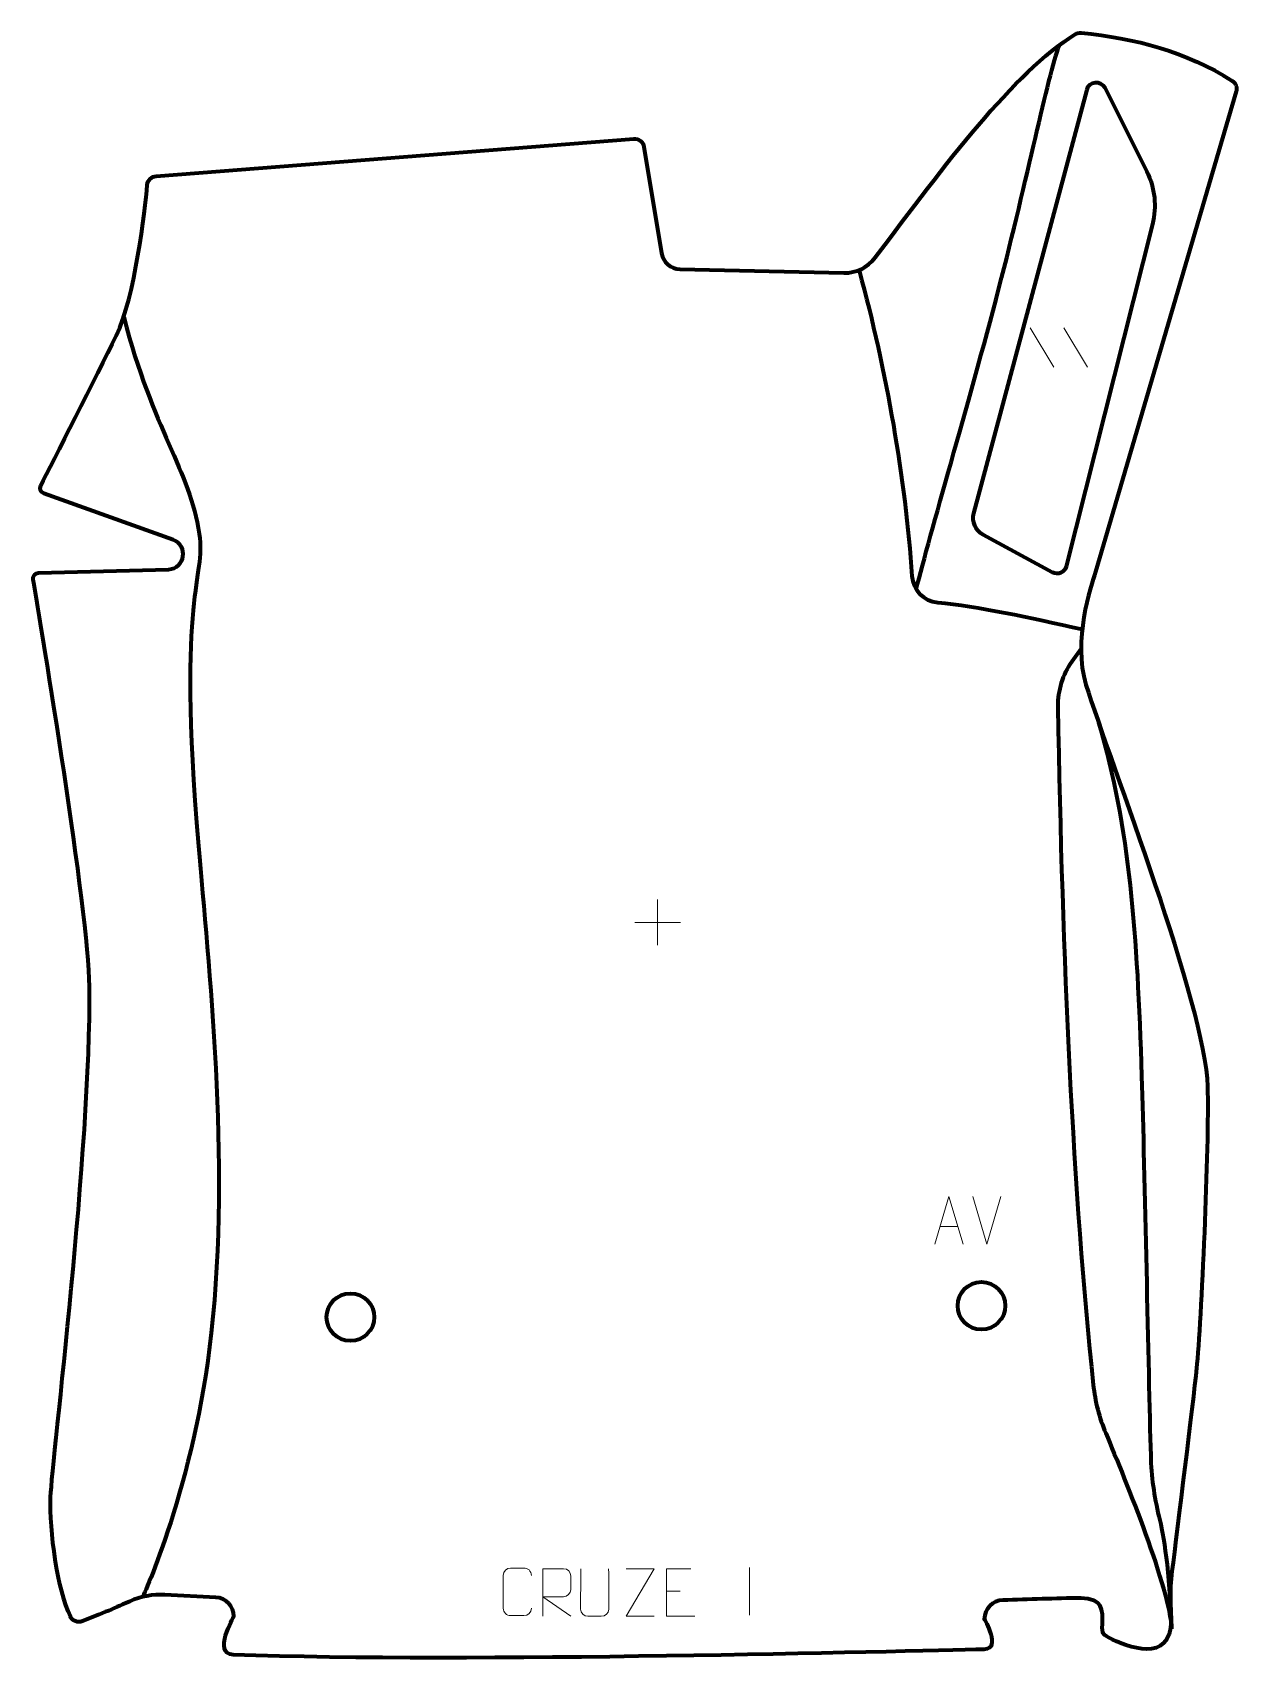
# Model space of a CAD drawing. Header units: millimetres. Extents: x 544 to 1178, y -277 to 580.
import ezdxf

# ---------------------------------------------------------------- set-up
doc = ezdxf.new("R2010")
doc.units = ezdxf.units.MM
doc.header["$MEASUREMENT"] = 0
doc.layers.add('layer 2', color=7, linetype='Continuous')
doc.layers.add('layer 3', color=7, linetype='Continuous')

msp = doc.modelspace()

# ---------------------------------------------------------------- linework, layer by layer
at = {"layer": 'layer 2', "color": 142, "lineweight": 158}
for centre in [(1043.1761, -88.8358), (711.4329, -94.8229)]:
    msp.add_ellipse(centre, major_axis=(12.5001, 0), ratio=0.999992, dxfattribs=at)
at = {"layer": 'layer 2', "color": 142, "lineweight": 200}
for points, knots in [([(1008.9052, 287.6012), (1016.0772, 316.7548), (1036.1216, 383.5638), (1052.3568, 445.875), (1052.3568, 445.875), (1067.2934, 503.2014), (1077.905, 556.7178), (1084.1312, 573.6017)], [0, 0, 0, 0, 0.33333333, 0.33333333, 0.33333333, 0.33333333, 1, 1, 1, 1]), ([(1098.6703, 550.2865), (1098.6703, 550.2865), (1039.1771, 327.6506), (1039.1771, 327.6506), (1039.1771, 327.6506), (1037.9847, 323.1862), (1040.0058, 318.4858), (1044.067, 316.2809), (1044.067, 316.2809), (1044.067, 316.2809), (1080.4673, 296.5165), (1080.4673, 296.5165), (1080.4673, 296.5165), (1083.3354, 294.9594), (1086.9023, 296.5225), (1087.701, 299.6866), (1087.701, 299.6866), (1087.701, 299.6866), (1133.0855, 479.4371), (1133.0855, 479.4371), (1133.0855, 479.4371), (1135.4339, 488.7381), (1134.3615, 498.5735), (1130.0633, 507.1499), (1130.0633, 507.1499), (1130.0633, 507.1499), (1107.9705, 551.2358), (1107.9705, 551.2358), (1107.9705, 551.2358), (1105.9096, 555.3485), (1099.8577, 554.7308), (1098.6703, 550.2865)], [0, 0, 0, 0, 0.11111111, 0.11111111, 0.11111111, 0.11111111, 0.22222222, 0.22222222, 0.22222222, 0.22222222, 0.33333333, 0.33333333, 0.33333333, 0.33333333, 0.44444444, 0.44444444, 0.44444444, 0.44444444, 0.55555556, 0.55555556, 0.55555556, 0.55555556, 0.66666667, 0.66666667, 0.66666667, 0.66666667, 0.77777778, 0.77777778, 0.77777778, 0.77777778, 1, 1, 1, 1]), ([(978.8051, 455.3657), (993.4531, 401.6965), (1003.0455, 345.7926), (1006.6054, 294.6228), (1006.6054, 294.6228), (1007.1162, 287.2791), (1012.8488, 281.3619), (1020.1802, 280.6984), (1020.1802, 280.6984), (1040.9525, 278.8184), (1068.4865, 272.8095), (1096.1446, 266.6493)], [0, 0, 0, 0, 0.25, 0.25, 0.25, 0.25, 0.5, 0.5, 0.5, 0.5, 1, 1, 1, 1]), ([(592.2343, 430.8504), (607.6098, 371.1385), (626.9625, 350.3264), (631.9144, 316.7645), (631.9144, 316.7645), (635.5001, 292.4602), (619.9613, 288.265), (631.5239, 152.8262), (631.5239, 152.8262), (636.7447, 91.6683), (648.2459, -12.55), (638.2891, -102.9938), (638.2891, -102.9938), (629.4584, -183.2091), (602.2046, -241.8364), (602.2046, -241.8364)], [0, 0, 0, 0, 0.2, 0.2, 0.2, 0.2, 0.4, 0.4, 0.4, 0.4, 0.6, 0.6, 0.6, 0.6, 1, 1, 1, 1]), ([(1095.5256, 256.5916), (1095.5256, 256.5916), (1090.6735, 249.7265), (1090.6735, 249.7265), (1090.6735, 249.7265), (1085.7688, 242.7863), (1083.1988, 234.4622), (1083.3438, 225.9652), (1083.3438, 225.9652), (1085.6206, 92.7341), (1091.2682, -29.937), (1101.9482, -130.3548), (1101.9482, -130.3548), (1102.8824, -139.1365), (1105.0985, -147.7312), (1108.5364, -155.8656), (1108.5364, -155.8656), (1119.0675, -180.7826), (1142.3649, -238.0483), (1143.0528, -258.5958)], [0, 0, 0, 0, 0.16666667, 0.16666667, 0.16666667, 0.16666667, 0.33333333, 0.33333333, 0.33333333, 0.33333333, 0.5, 0.5, 0.5, 0.5, 0.66666667, 0.66666667, 0.66666667, 0.66666667, 1, 1, 1, 1]), ([(1104.7746, 217.5861), (1121.1869, 161.5642), (1124.9722, 107.5769), (1127.3626, 31.6757), (1127.3626, 31.6757), (1128.942, -18.4636), (1130.9211, -122.5164), (1132.1467, -167.5898), (1132.1467, -167.5898), (1132.4388, -178.3382), (1133.8552, -189.0323), (1136.4625, -199.4643), (1136.4625, -199.4643), (1138.9464, -209.4023), (1142.0131, -227.551), (1143.0528, -258.5958)], [0, 0, 0, 0, 0.2, 0.2, 0.2, 0.2, 0.4, 0.4, 0.4, 0.4, 0.6, 0.6, 0.6, 0.6, 1, 1, 1, 1])]:
    msp.add_open_spline(points, degree=3, knots=knots, dxfattribs=at)
at = {"layer": 'layer 3', "color": 242, "lineweight": 158}
msp.add_open_spline([(1142.5694, -244.1601), (1142.393, -238.892), (1142.6343, -233.6194), (1143.2915, -228.3891), (1143.2915, -228.3891), (1146.1388, -205.7307), (1154.2851, -140.6022), (1156.249, -121.6464), (1156.249, -121.6464), (1158.6395, -98.5698), (1162.8738, -3.8896), (1162.03, 26.3477), (1162.03, 26.3477), (1160.8309, 69.3341), (1110.8889, 196.551), (1098.1088, 237.5233), (1098.1088, 237.5233), (1090.9065, 260.613), (1100.8068, 289.1862), (1103.0593, 296.7618), (1103.0593, 296.7618), (1103.0593, 296.7618), (1177.101, 549.182), (1177.101, 549.182), (1177.101, 549.182), (1177.7343, 551.3125), (1176.8886, 553.6161), (1175.009, 554.805), (1175.009, 554.805), (1150.7968, 570.1212), (1123.8965, 577.2631), (1095.5628, 580.0483), (1095.5628, 580.0483), (1094.46, 580.1566), (1093.3547, 579.8875), (1092.4149, 579.3008), (1092.4149, 579.3008), (1059.8793, 558.9818), (1024.5648, 511.5361), (987.3246, 461.908), (987.3246, 461.908), (983.4511, 456.7461), (977.3201, 453.7694), (970.8629, 453.9165), (970.8629, 453.9165), (970.8629, 453.9165), (884.6384, 455.8808), (884.6384, 455.8808), (884.6384, 455.8808), (879.8318, 455.9901), (875.784, 459.4999), (875.0001, 464.2363), (875.0001, 464.2363), (875.0001, 464.2363), (865.7453, 520.1763), (865.7453, 520.1763), (865.7453, 520.1763), (865.3217, 522.7368), (863.0092, 524.5483), (860.4215, 524.3461), (860.4215, 524.3461), (860.4215, 524.3461), (609.229, 504.7401), (609.229, 504.7401), (609.229, 504.7401), (606.8079, 504.5511), (604.8739, 502.6503), (604.6408, 500.2331), (604.6408, 500.2331), (603.3009, 486.3375), (598.3207, 441.3996), (588.2861, 420.8574), (588.2861, 420.8574), (577.9799, 399.7591), (554.788, 354.2564), (548.5939, 342.1202), (548.5939, 342.1202), (547.7733, 340.5129), (548.553, 338.5539), (550.253, 337.9433), (550.253, 337.9433), (550.253, 337.9433), (618.198, 313.6263), (618.198, 313.6263), (618.198, 313.6263), (626.4519, 310.6626), (624.6034, 298.5098), (615.8407, 298.1274), (615.8407, 298.1274), (615.8407, 298.1274), (547.4678, 296.2721), (547.4678, 296.2721), (547.4678, 296.2721), (545.6616, 296.1934), (544.3345, 294.5509), (544.6421, 292.7715), (544.6421, 292.7715), (548.8554, 268.4041), (573.8253, 118.3007), (574.2401, 78.8516), (574.2401, 78.8516), (575.138, -6.4613), (554.6186, -169.3917), (553.8217, -189.2856), (553.8217, -189.2856), (553.1073, -207.1233), (557.5181, -238.3964), (564.1821, -252.1272), (564.1821, -252.1272), (565.324, -254.4799), (568.0708, -255.5728), (570.5092, -254.6284), (570.5092, -254.6284), (580.0624, -250.9285), (589.1051, -247.0049), (595.3846, -244.1872), (595.3846, -244.1872), (601.1842, -241.5844), (607.5171, -240.3942), (613.8655, -240.7219), (613.8655, -240.7219), (613.8655, -240.7219), (640.6364, -242.1048), (640.6364, -242.1048), (640.6364, -242.1048), (646.0008, -242.3817), (650.1879, -246.8415), (650.1191, -252.2052), (650.1191, -252.2052), (650.1191, -252.2052), (638.7529, -271.8266), (649.8626, -272.2339), (649.8626, -272.2339), (772.8748, -276.7434), (1002.3922, -270.2819), (1044.6883, -269.4113), (1044.6883, -269.4113), (1053.768, -269.2244), (1044.6883, -253.5309), (1044.6883, -253.5309), (1044.6883, -253.5309), (1044.6883, -248.114), (1049.0127, -243.6852), (1054.4352, -243.548), (1054.4352, -243.548), (1068.1105, -243.1962), (1081.9197, -242.596), (1095.5801, -242.4498), (1095.5801, -242.4498), (1106.9466, -242.9648), (1107.105, -248.3329), (1106.7598, -256.226), (1106.7598, -256.226), (1106.5414, -261.2266), (1106.9405, -261.8098), (1112.1131, -264.2302), (1112.1131, -264.2302), (1123.3891, -269.5065), (1145.2313, -276.7623), (1142.7457, -249.4246), (1142.7457, -249.4246), (1142.5868, -247.676), (1142.6282, -245.9149), (1142.5694, -244.1601)], degree=3, knots=[0, 0, 0, 0, 0.02380952, 0.02380952, 0.02380952, 0.02380952, 0.04761905, 0.04761905, 0.04761905, 0.04761905, 0.07142857, 0.07142857, 0.07142857, 0.07142857, 0.0952381, 0.0952381, 0.0952381, 0.0952381, 0.11904762, 0.11904762, 0.11904762, 0.11904762, 0.14285714, 0.14285714, 0.14285714, 0.14285714, 0.16666667, 0.16666667, 0.16666667, 0.16666667, 0.19047619, 0.19047619, 0.19047619, 0.19047619, 0.21428571, 0.21428571, 0.21428571, 0.21428571, 0.23809524, 0.23809524, 0.23809524, 0.23809524, 0.26190476, 0.26190476, 0.26190476, 0.26190476, 0.28571429, 0.28571429, 0.28571429, 0.28571429, 0.30952381, 0.30952381, 0.30952381, 0.30952381, 0.33333333, 0.33333333, 0.33333333, 0.33333333, 0.35714286, 0.35714286, 0.35714286, 0.35714286, 0.38095238, 0.38095238, 0.38095238, 0.38095238, 0.4047619, 0.4047619, 0.4047619, 0.4047619, 0.42857143, 0.42857143, 0.42857143, 0.42857143, 0.45238095, 0.45238095, 0.45238095, 0.45238095, 0.47619048, 0.47619048, 0.47619048, 0.47619048, 0.5, 0.5, 0.5, 0.5, 0.52380952, 0.52380952, 0.52380952, 0.52380952, 0.54761905, 0.54761905, 0.54761905, 0.54761905, 0.57142857, 0.57142857, 0.57142857, 0.57142857, 0.5952381, 0.5952381, 0.5952381, 0.5952381, 0.61904762, 0.61904762, 0.61904762, 0.61904762, 0.64285714, 0.64285714, 0.64285714, 0.64285714, 0.66666667, 0.66666667, 0.66666667, 0.66666667, 0.69047619, 0.69047619, 0.69047619, 0.69047619, 0.71428571, 0.71428571, 0.71428571, 0.71428571, 0.73809524, 0.73809524, 0.73809524, 0.73809524, 0.76190476, 0.76190476, 0.76190476, 0.76190476, 0.78571429, 0.78571429, 0.78571429, 0.78571429, 0.80952381, 0.80952381, 0.80952381, 0.80952381, 0.83333333, 0.83333333, 0.83333333, 0.83333333, 0.85714286, 0.85714286, 0.85714286, 0.85714286, 0.88095238, 0.88095238, 0.88095238, 0.88095238, 0.9047619, 0.9047619, 0.9047619, 0.9047619, 0.92857143, 0.92857143, 0.92857143, 0.92857143, 0.95238095, 0.95238095, 0.95238095, 0.95238095, 1, 1, 1, 1], dxfattribs=at)
at = {"layer": 'layer 3', "color": 250, "lineweight": 9}
for points in [[(1068.8401, 424.9522), (1068.8401, 424.9522), (1081.2044, 404.4079), (1081.2044, 404.4079)], [(1086.57, 424.9522), (1086.57, 424.9522), (1098.9343, 404.4079), (1098.9343, 404.4079)], [(872.9422, 124.5719), (872.9422, 124.5719), (872.9422, 100.594), (872.9422, 100.594)], [(860.9533, 112.5829), (860.9533, 112.5829), (884.9312, 112.5829), (884.9312, 112.5829)], [(1045.9727, -56.4177), (1045.9727, -56.4177), (1038.6509, -31.4641), (1038.6509, -31.4641)], [(1053.2946, -31.4641), (1053.2946, -31.4641), (1045.9728, -56.4177), (1045.9728, -56.4177)], [(1021.3358, -47.161), (1021.3358, -47.161), (1030.8315, -47.161), (1030.8315, -47.161)], [(921.1487, -226.3967), (921.1487, -226.3967), (921.1487, -251.3708), (921.1487, -251.3708)], [(877.5646, -238.8838), (877.5646, -238.8838), (884.7327, -238.8838), (884.7327, -238.8838)]]:
    msp.add_open_spline(points, degree=3, dxfattribs=at)
for points, knots in [([(1018.6132, -56.4104), (1018.6132, -56.4104), (1025.9842, -31.4569), (1025.9842, -31.4569), (1025.9842, -31.4569), (1025.9842, -31.4569), (1033.5541, -56.4104), (1033.5541, -56.4104)], [0, 0, 0, 0, 0.33333333, 0.33333333, 0.33333333, 0.33333333, 1, 1, 1, 1]), ([(806.576, -247.8022), (806.4362, -250.1256), (804.759, -251.6052), (802.6113, -251.616), (802.6113, -251.616), (800.2794, -251.6156), (797.9475, -251.6156), (795.616, -251.616), (795.616, -251.616), (793.691, -251.7214), (791.7189, -249.8369), (791.7301, -247.8196), (791.7301, -247.8196), (791.7305, -242.0495), (791.7305, -236.2798), (791.7301, -230.5105), (791.7301, -230.5105), (791.7343, -228.3724), (793.481, -226.6532), (795.6334, -226.6667), (795.6334, -226.6667), (797.9591, -226.6667), (800.2852, -226.6667), (802.6113, -226.6667), (802.6113, -226.6667), (804.5579, -226.6312), (806.5493, -228.1227), (806.576, -230.5603)], [0, 0, 0, 0, 0.125, 0.125, 0.125, 0.125, 0.25, 0.25, 0.25, 0.25, 0.375, 0.375, 0.375, 0.375, 0.5, 0.5, 0.5, 0.5, 0.625, 0.625, 0.625, 0.625, 0.75, 0.75, 0.75, 0.75, 1, 1, 1, 1]), ([(812.5917, -251.9614), (812.5917, -251.9614), (812.5917, -227.0079), (812.5917, -227.0079), (812.5917, -227.0079), (816.1865, -227.0079), (819.782, -227.0079), (823.3772, -227.0079), (823.3772, -227.0079), (825.7025, -227.0456), (827.2598, -228.5356), (827.2557, -230.902), (827.2557, -230.902), (827.2553, -232.9375), (827.2553, -235.9969), (827.2557, -238.0329), (827.2557, -238.0329), (827.2492, -239.9084), (825.4369, -241.8502), (823.4274, -241.8693), (823.4274, -241.8693), (823.4274, -241.8693), (812.5917, -241.8693), (812.5917, -241.8693), (812.5917, -241.8693), (812.5917, -241.8693), (827.2464, -251.9614), (827.2464, -251.9614)], [0, 0, 0, 0, 0.125, 0.125, 0.125, 0.125, 0.25, 0.25, 0.25, 0.25, 0.375, 0.375, 0.375, 0.375, 0.5, 0.5, 0.5, 0.5, 0.625, 0.625, 0.625, 0.625, 0.75, 0.75, 0.75, 0.75, 1, 1, 1, 1]), ([(847.1891, -227.0077), (847.1887, -232.5472), (847.2845, -242.749), (847.2849, -248.2894), (847.2849, -248.2894), (847.1451, -250.5289), (845.4679, -251.9551), (843.3202, -251.9656), (843.3202, -251.9656), (840.9883, -251.9652), (838.6564, -251.9652), (836.3249, -251.9656), (836.3249, -251.9656), (834.3999, -252.0671), (832.4278, -250.2506), (832.439, -248.3061), (832.439, -248.3061), (832.4393, -242.7442), (832.5347, -232.5688), (832.5343, -227.0077)], [0, 0, 0, 0, 0.16666667, 0.16666667, 0.16666667, 0.16666667, 0.33333333, 0.33333333, 0.33333333, 0.33333333, 0.5, 0.5, 0.5, 0.5, 0.66666667, 0.66666667, 0.66666667, 0.66666667, 1, 1, 1, 1]), ([(871.0757, -251.9651), (871.0757, -251.9651), (856.4567, -251.9651), (856.4567, -251.9651), (856.4567, -251.9651), (856.4567, -251.9651), (871.1, -227.0077), (871.1, -227.0077), (871.1, -227.0077), (871.1, -227.0077), (856.4567, -227.0077), (856.4567, -227.0077)], [0, 0, 0, 0, 0.25, 0.25, 0.25, 0.25, 0.5, 0.5, 0.5, 0.5, 1, 1, 1, 1]), ([(890.4385, -227.0041), (890.4385, -227.0041), (877.5646, -227.0041), (877.5646, -227.0041), (877.5646, -227.0041), (877.5646, -227.0041), (877.5646, -251.9577), (877.5646, -251.9577), (877.5646, -251.9577), (877.5646, -251.9577), (892.4304, -251.9577), (892.4304, -251.9577)], [0, 0, 0, 0, 0.25, 0.25, 0.25, 0.25, 0.5, 0.5, 0.5, 0.5, 1, 1, 1, 1])]:
    msp.add_open_spline(points, degree=3, knots=knots, dxfattribs=at)

doc.saveas('drawing.dxf')
